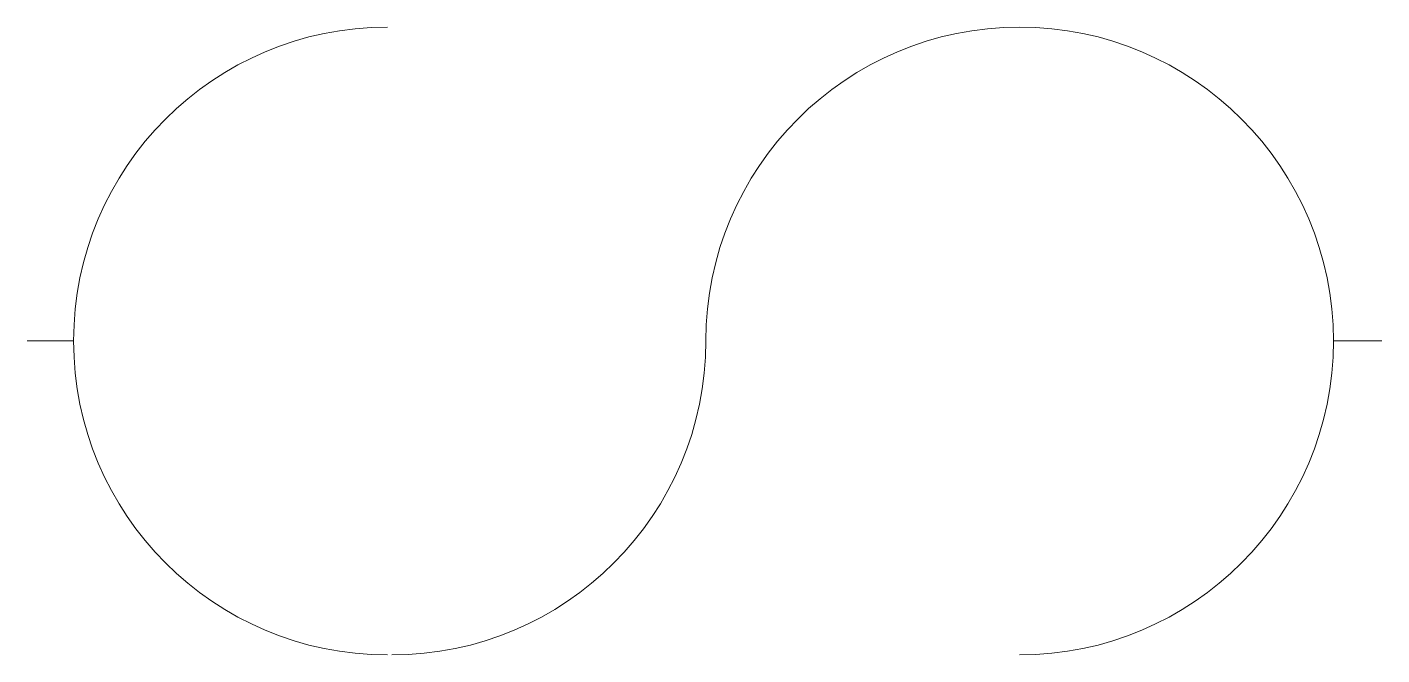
# Model space of a CAD drawing. Header units: inches. Extents: x 225.77 to 229.4, y -457.61 to -455.93.
import ezdxf

# ---------------------------------------------------------------- set-up
doc = ezdxf.new("R2010")
doc.units = ezdxf.units.IN
doc.header["$MEASUREMENT"] = 0
doc.layers.add('E301-Electrical-attic', color=7, linetype='Continuous', lineweight=9)

msp = doc.modelspace()

# ---------------------------------------------------------------- linework, layer by layer
at = {"layer": 'E301-Electrical-attic'}
for p, q in [((225.8993, -456.7726), (225.775, -456.7726)), ((229.2702, -456.7726), (229.4, -456.7726))]:
    msp.add_line(p, q, dxfattribs=at)
for centre, start, end in [((226.739, -456.7726), 90, 270), ((228.4306, -456.7726), 270, 180), ((226.7513, -456.7726), 270, 0)]:
    msp.add_arc(centre, 0.8396, start, end, dxfattribs=at)

doc.saveas('drawing.dxf')
